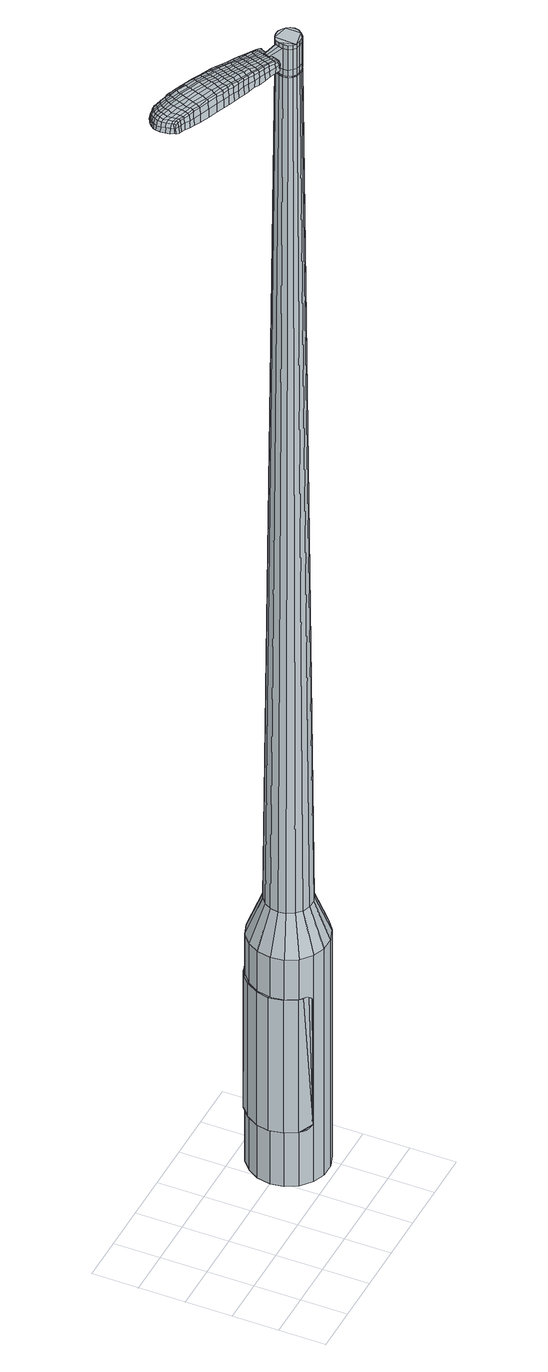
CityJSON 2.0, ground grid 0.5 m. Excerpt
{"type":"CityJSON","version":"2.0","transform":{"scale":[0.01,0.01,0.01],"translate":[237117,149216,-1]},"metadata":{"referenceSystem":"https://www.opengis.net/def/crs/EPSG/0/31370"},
"CityObjects":{
"object1":{"type":"GenericCityObject","attributes":{"cluster":254,"mean_distance_to_centroid":0.312,"new_centroid_x":237118.89,"new_centroid_y":149217.01,"mean_distance_to_camera":19.17,"H1":18.04,"H2":18.07,"Z_final":111.29,"cluster2":21,"proj_x":237120.86,"proj_y":149211.82,"id_line":38757,"bearing_l":69.25,"distance":5.55,"orientation":"left","G_obj":159.25},"geometry":[{"type":"MultiSurface","lod":"2","boundaries":[[[0,1,2,3]],[[1,4,5,2]],[[4,6,7,5]],[[6,8,9,7]],[[8,10,11,9]],[[10,12,13,11]],[[12,14,15,13]],[[14,16,17,15]],[[16,18,19,17]],[[18,20,21,19]],[[20,22,23,21]],[[22,24,25,23]],[[24,26,27,25]],[[26,28,29,27]],[[28,30,31,29]],[[30,32,33,31]],[[32,34,35,33]],[[34,0,3,35]],[[36,37,38,39]],[[38,40,41,42]],[[41,43,42]],[[42,44,45,46]],[[45,47,46]],[[46,48,49,50]],[[49,51,50]],[[42,46,50,38]],[[50,52,39,38]],[[53,36,39]],[[2,5,7,35]],[[7,9,11,15]],[[11,13,15]],[[15,17,19,23]],[[19,21,23]],[[23,25,27,31]],[[27,29,31]],[[15,23,31,7]],[[31,33,35,7]],[[3,2,35]],[[1,0,54,55]],[[0,34,56,54]],[[34,32,57,56]],[[32,30,58,57]],[[30,28,59,58]],[[28,26,60,59]],[[26,24,61,60]],[[24,22,62,61]],[[22,20,63,62]],[[20,18,64,63]],[[18,16,65,64]],[[16,14,66,65]],[[14,12,67,66]],[[12,10,68,67]],[[10,8,69,68]],[[8,6,70,69]],[[6,4,71,70]],[[4,1,55,71]],[[55,54,72,73]],[[54,56,74,72]],[[56,57,75,74]],[[57,58,76,75]],[[58,59,77,76]],[[59,60,78,77]],[[60,61,79,78]],[[61,62,80,79]],[[62,63,81,80]],[[63,64,82,81]],[[64,65,83,82]],[[65,66,84,83]],[[66,67,85,84]],[[67,68,86,85]],[[68,69,87,86]],[[69,70,88,87]],[[70,71,89,88]],[[71,55,73,89]],[[90,91,92,93]],[[74,94,91,90]],[[95,96,94,74]],[[97,98,96,95]],[[99,100,98,97]],[[78,101,100,99]],[[79,102,101,78]],[[103,104,102,79]],[[81,105,104,103]],[[106,107,105,81]],[[108,109,107,106]],[[110,111,109,108]],[[112,113,111,110]],[[86,114,113,112]],[[115,116,114,86]],[[88,117,116,115]],[[118,119,117,88]],[[93,92,119,118]],[[120,121,122,123]],[[124,120,123,125]],[[126,124,125,127]],[[128,126,127,129]],[[130,128,129,131]],[[132,130,131,133]],[[134,132,133,135]],[[136,134,135,137]],[[138,136,137,139]],[[140,138,139,141]],[[142,140,141,143]],[[144,142,143,145]],[[146,144,145,147]],[[148,146,147,149]],[[150,148,149,151]],[[152,150,151,153]],[[73,72,90,93]],[[72,74,90]],[[75,95,74]],[[75,76,97,95]],[[76,77,99,97]],[[77,78,99]],[[80,103,79]],[[80,81,103]],[[82,106,81]],[[82,83,108,106]],[[83,84,110,108]],[[84,85,112,110]],[[85,86,112]],[[87,115,86]],[[87,88,115]],[[89,118,88]],[[89,73,93,118]],[[154,155,92,91]],[[155,156,119,92]],[[156,117,119]],[[157,116,117]],[[157,114,116]],[[158,113,114]],[[158,159,111,113]],[[159,160,109,111]],[[160,161,107,109]],[[161,105,107]],[[162,104,105]],[[162,102,104]],[[163,100,101]],[[163,164,98,100]],[[164,165,96,98]],[[165,94,96]],[[154,91,94]],[[39,52,152,166]],[[155,154,167,153]],[[53,39,166,121]],[[154,94,122,167]],[[36,53,121,120]],[[94,165,123,122]],[[37,36,120,124]],[[165,164,125,123]],[[38,37,124,126]],[[164,163,127,125]],[[40,38,126,128]],[[163,101,129,127]],[[41,40,128,130]],[[101,102,131,129]],[[43,41,130,132]],[[102,162,133,131]],[[42,43,132,134]],[[162,105,135,133]],[[44,42,134,136]],[[105,161,137,135]],[[45,44,136,138]],[[161,160,139,137]],[[47,45,138,140]],[[160,159,141,139]],[[46,47,140,142]],[[159,158,143,141]],[[48,46,142,144]],[[158,114,145,143]],[[49,48,144,146]],[[114,157,147,145]],[[51,49,146,148]],[[157,117,149,147]],[[50,51,148,150]],[[117,156,151,149]],[[52,50,150,152]],[[156,155,153,151]],[[152,153,168,169]],[[153,167,170,168]],[[167,122,171,170]],[[122,121,172,171]],[[121,166,173,172]],[[166,152,169,173]],[[174,175,176,177]],[[178,174,177,179]],[[174,178,180,181]],[[175,174,181,182]],[[183,184,185,186]],[[187,183,186,188]],[[183,187,189,190]],[[184,183,190,191]],[[192,193,194,195]],[[196,192,195,197]],[[192,196,198,199]],[[193,192,199,200]],[[201,202,203,204]],[[205,201,204,206]],[[201,205,207,208]],[[202,201,208,209]],[[210,211,212,213]],[[214,210,213,215]],[[210,214,216,217]],[[211,210,217,218]],[[219,220,221,222]],[[223,219,222,224]],[[219,223,225,226]],[[220,219,226,227]],[[228,229,230,231]],[[220,228,231,221]],[[228,220,227,232]],[[229,228,232,233]],[[234,235,236,237]],[[229,234,237,230]],[[234,229,233,238]],[[235,234,238,239]],[[240,178,179,241]],[[235,240,241,236]],[[240,235,239,242]],[[178,240,242,180]],[[243,244,245,246]],[[247,243,246,248]],[[243,247,249,250]],[[244,243,250,251]],[[252,253,254,255]],[[244,252,255,245]],[[252,244,251,256]],[[253,252,256,257]],[[258,259,260,261]],[[253,258,261,254]],[[258,253,257,262]],[[259,258,262,263]],[[264,265,266,267]],[[259,264,267,260]],[[264,259,263,268]],[[265,264,268,269]],[[270,175,182,271]],[[265,270,271,266]],[[270,265,269,272]],[[175,270,272,176]],[[273,274,275,276]],[[277,273,276,278]],[[273,277,279,280]],[[274,273,280,281]],[[282,283,284,285]],[[274,282,285,275]],[[282,274,281,286]],[[283,282,286,287]],[[288,289,290,291]],[[283,288,291,284]],[[288,283,287,292]],[[289,288,292,293]],[[294,187,188,295]],[[289,294,295,290]],[[294,289,293,296]],[[187,294,296,189]],[[297,298,299,300]],[[301,297,300,302]],[[297,301,303,304]],[[298,297,304,305]],[[306,307,308,309]],[[298,306,309,299]],[[306,298,305,310]],[[307,306,310,311]],[[312,313,314,315]],[[307,312,315,308]],[[312,307,311,316]],[[313,312,316,317]],[[318,319,320,321]],[[313,318,321,314]],[[318,313,317,322]],[[319,318,322,323]],[[324,184,191,325]],[[319,324,325,320]],[[324,319,323,326]],[[184,324,326,185]],[[327,213,212,328]],[[329,327,328,330]],[[327,329,331,332]],[[213,327,332,215]],[[333,329,330,334]],[[335,333,334,336]],[[333,335,337,338]],[[329,333,338,331]],[[339,335,336,340]],[[341,339,340,342]],[[339,341,343,344]],[[335,339,344,337]],[[345,341,342,346]],[[347,345,346,348]],[[345,347,349,350]],[[341,345,350,343]],[[351,347,348,352]],[[202,351,352,203]],[[351,202,209,353]],[[347,351,353,349]],[[354,355,200,199]],[[356,354,199,198]],[[354,356,357,358]],[[355,354,358,359]],[[360,361,359,358]],[[362,360,358,357]],[[360,362,363,364]],[[361,360,364,365]],[[366,367,365,364]],[[368,366,364,363]],[[366,368,369,370]],[[367,366,370,371]],[[372,373,371,370]],[[374,372,370,369]],[[372,374,207,205]],[[373,372,205,206]],[[375,376,377,378]],[[277,375,378,279]],[[375,277,278,379]],[[376,375,379,380]],[[381,196,197,382]],[[376,381,382,377]],[[381,376,380,383]],[[196,381,383,198]],[[384,385,386,387]],[[223,384,387,225]],[[384,223,224,388]],[[385,384,388,389]],[[390,391,392,393]],[[385,390,393,386]],[[390,385,389,394]],[[391,390,394,395]],[[396,193,200,397]],[[391,396,397,392]],[[396,391,395,398]],[[193,396,398,194]],[[399,400,401,402]],[[181,399,402,182]],[[399,181,180,403]],[[400,399,403,404]],[[405,406,407,408]],[[400,405,408,401]],[[405,400,404,409]],[[406,405,409,410]],[[411,204,203,412]],[[406,411,412,407]],[[411,406,410,413]],[[204,411,413,206]],[[414,415,416,417]],[[186,414,417,188]],[[414,186,185,418]],[[415,414,418,419]],[[420,208,207,421]],[[415,420,421,416]],[[420,415,419,422]],[[208,420,422,209]],[[423,424,425,426]],[[301,423,426,303]],[[423,301,302,427]],[[424,423,427,428]],[[429,214,215,430]],[[424,429,430,425]],[[429,424,428,431]],[[214,429,431,216]],[[432,433,434,435]],[[247,432,435,249]],[[432,247,248,436]],[[433,432,436,437]],[[438,439,440,441]],[[433,438,441,434]],[[438,433,437,442]],[[439,438,442,443]],[[444,211,218,445]],[[439,444,445,440]],[[444,439,443,446]],[[211,444,446,212]],[[447,448,437,436]],[[246,447,436,248]],[[447,246,245,449]],[[448,447,449,450]],[[451,452,443,442]],[[448,451,442,437]],[[451,448,450,453]],[[452,451,453,454]],[[455,328,212,446]],[[452,455,446,443]],[[455,452,454,456]],[[328,455,456,330]],[[457,458,459,460]],[[304,457,460,305]],[[457,304,303,426]],[[458,457,426,425]],[[461,332,331,462]],[[458,461,462,459]],[[461,458,425,430]],[[332,461,430,215]],[[463,464,450,449]],[[255,463,449,245]],[[463,255,254,465]],[[464,463,465,466]],[[467,468,454,453]],[[464,467,453,450]],[[467,464,466,469]],[[468,467,469,470]],[[471,334,330,456]],[[468,471,456,454]],[[471,468,470,472]],[[334,471,472,336]],[[473,474,475,476]],[[310,473,476,311]],[[473,310,305,460]],[[474,473,460,459]],[[477,338,337,478]],[[474,477,478,475]],[[477,474,459,462]],[[338,477,462,331]],[[479,480,466,465]],[[261,479,465,254]],[[479,261,260,481]],[[480,479,481,482]],[[483,484,470,469]],[[480,483,469,466]],[[483,480,482,485]],[[484,483,485,486]],[[487,340,336,472]],[[484,487,472,470]],[[487,484,486,488]],[[340,487,488,342]],[[489,490,491,492]],[[316,489,492,317]],[[489,316,311,476]],[[490,489,476,475]],[[493,344,343,494]],[[490,493,494,491]],[[493,490,475,478]],[[344,493,478,337]],[[495,496,482,481]],[[267,495,481,260]],[[495,267,266,497]],[[496,495,497,498]],[[499,500,486,485]],[[496,499,485,482]],[[499,496,498,501]],[[500,499,501,502]],[[503,346,342,488]],[[500,503,488,486]],[[503,500,502,504]],[[346,503,504,348]],[[505,506,507,508]],[[322,505,508,323]],[[505,322,317,492]],[[506,505,492,491]],[[509,350,349,510]],[[506,509,510,507]],[[509,506,491,494]],[[350,509,494,343]],[[511,512,498,497]],[[271,511,497,266]],[[511,271,182,402]],[[512,511,402,401]],[[513,514,502,501]],[[512,513,501,498]],[[513,512,401,408]],[[514,513,408,407]],[[515,352,348,504]],[[514,515,504,502]],[[515,514,407,412]],[[352,515,412,203]],[[516,517,419,418]],[[326,516,418,185]],[[516,326,323,508]],[[517,516,508,507]],[[518,353,209,422]],[[517,518,422,419]],[[518,517,507,510]],[[353,518,510,349]],[[519,520,380,379]],[[276,519,379,278]],[[519,276,275,521]],[[520,519,521,522]],[[523,356,198,383]],[[520,523,383,380]],[[523,520,522,524]],[[356,523,524,357]],[[525,526,527,528]],[[226,525,528,227]],[[525,226,225,387]],[[526,525,387,386]],[[529,530,531,532]],[[526,529,532,527]],[[529,526,386,393]],[[530,529,393,392]],[[533,355,359,534]],[[530,533,534,531]],[[533,530,392,397]],[[355,533,397,200]],[[535,536,522,521]],[[285,535,521,275]],[[535,285,284,537]],[[536,535,537,538]],[[539,362,357,524]],[[536,539,524,522]],[[539,536,538,540]],[[362,539,540,363]],[[541,542,543,544]],[[232,541,544,233]],[[541,232,227,528]],[[542,541,528,527]],[[545,546,547,548]],[[542,545,548,543]],[[545,542,527,532]],[[546,545,532,531]],[[549,361,365,550]],[[546,549,550,547]],[[549,546,531,534]],[[361,549,534,359]],[[551,552,538,537]],[[291,551,537,284]],[[551,291,290,553]],[[552,551,553,554]],[[555,368,363,540]],[[552,555,540,538]],[[555,552,554,556]],[[368,555,556,369]],[[557,558,559,560]],[[238,557,560,239]],[[557,238,233,544]],[[558,557,544,543]],[[561,562,563,564]],[[558,561,564,559]],[[561,558,543,548]],[[562,561,548,547]],[[565,367,371,566]],[[562,565,566,563]],[[565,562,547,550]],[[367,565,550,365]],[[567,568,554,553]],[[295,567,553,290]],[[567,295,188,417]],[[568,567,417,416]],[[569,374,369,556]],[[568,569,556,554]],[[569,568,416,421]],[[374,569,421,207]],[[570,571,404,403]],[[242,570,403,180]],[[570,242,239,560]],[[571,570,560,559]],[[572,573,410,409]],[[571,572,409,404]],[[572,571,559,564]],[[573,572,564,563]],[[574,373,206,413]],[[573,574,413,410]],[[574,573,563,566]],[[373,574,566,371]],[[575,576,577,578]],[[578,577,579,580]],[[581,579,577,582]],[[582,577,576,583]],[[584,585,586,587]],[[587,586,588,589]],[[590,588,586,591]],[[591,586,585,592]],[[593,594,595,596]],[[596,595,597,598]],[[599,597,595,600]],[[600,595,594,601]],[[602,603,604,605]],[[605,604,606,607]],[[608,606,604,609]],[[609,604,603,610]],[[611,612,613,614]],[[614,613,615,616]],[[617,615,613,618]],[[618,613,612,619]],[[620,621,622,623]],[[623,622,624,625]],[[626,624,622,627]],[[627,622,621,628]],[[629,630,631,632]],[[632,631,621,620]],[[628,621,631,633]],[[633,631,630,634]],[[635,636,637,638]],[[638,637,630,629]],[[634,630,637,639]],[[639,637,636,640]],[[580,579,641,642]],[[642,641,636,635]],[[640,636,641,643]],[[643,641,579,581]],[[644,645,646,647]],[[647,646,648,649]],[[650,648,646,651]],[[651,646,645,652]],[[653,654,655,656]],[[656,655,645,644]],[[652,645,655,657]],[[657,655,654,658]],[[659,660,661,662]],[[662,661,654,653]],[[658,654,661,663]],[[663,661,660,664]],[[665,666,667,668]],[[668,667,660,659]],[[664,660,667,669]],[[669,667,666,670]],[[583,576,671,672]],[[672,671,666,665]],[[670,666,671,673]],[[673,671,576,575]],[[674,675,676,677]],[[677,676,678,679]],[[680,678,676,681]],[[681,676,675,682]],[[683,684,685,686]],[[686,685,675,674]],[[682,675,685,687]],[[687,685,684,688]],[[689,690,691,692]],[[692,691,684,683]],[[688,684,691,693]],[[693,691,690,694]],[[589,588,695,696]],[[696,695,690,689]],[[694,690,695,697]],[[697,695,588,590]],[[698,699,700,701]],[[701,700,702,703]],[[704,702,700,705]],[[705,700,699,706]],[[707,708,709,710]],[[710,709,699,698]],[[706,699,709,711]],[[711,709,708,712]],[[713,714,715,716]],[[716,715,708,707]],[[712,708,715,717]],[[717,715,714,718]],[[719,720,721,722]],[[722,721,714,713]],[[718,714,721,723]],[[723,721,720,724]],[[592,585,725,726]],[[726,725,720,719]],[[724,720,725,727]],[[727,725,585,584]],[[611,614,728,729]],[[729,728,730,731]],[[732,730,728,733]],[[733,728,614,616]],[[731,730,734,735]],[[735,734,736,737]],[[738,736,734,739]],[[739,734,730,732]],[[737,736,740,741]],[[741,740,742,743]],[[744,742,740,745]],[[745,740,736,738]],[[743,742,746,747]],[[747,746,748,749]],[[750,748,746,751]],[[751,746,742,744]],[[749,748,752,753]],[[753,752,603,602]],[[610,603,752,754]],[[754,752,748,750]],[[601,755,756,600]],[[600,756,757,599]],[[758,757,756,759]],[[759,756,755,760]],[[760,761,762,759]],[[759,762,763,758]],[[764,763,762,765]],[[765,762,761,766]],[[766,767,768,765]],[[765,768,769,764]],[[770,769,768,771]],[[771,768,767,772]],[[772,773,774,771]],[[771,774,775,770]],[[608,775,774,606]],[[606,774,773,607]],[[776,777,778,779]],[[779,778,678,680]],[[679,678,778,780]],[[780,778,777,781]],[[598,597,782,783]],[[783,782,777,776]],[[781,777,782,784]],[[784,782,597,599]],[[785,786,787,788]],[[788,787,624,626]],[[625,624,787,789]],[[789,787,786,790]],[[791,792,793,794]],[[794,793,786,785]],[[790,786,793,795]],[[795,793,792,796]],[[601,594,797,798]],[[798,797,792,791]],[[796,792,797,799]],[[799,797,594,593]],[[800,801,802,803]],[[803,802,582,583]],[[581,582,802,804]],[[804,802,801,805]],[[806,807,808,809]],[[809,808,801,800]],[[805,801,808,810]],[[810,808,807,811]],[[602,605,812,813]],[[813,812,807,806]],[[811,807,812,814]],[[814,812,605,607]],[[815,816,817,818]],[[818,817,587,589]],[[584,587,817,819]],[[819,817,816,820]],[[608,609,821,822]],[[822,821,816,815]],[[820,816,821,823]],[[823,821,609,610]],[[824,825,702,826]],[[826,702,704]],[[703,702,827]],[[827,702,825,828]],[[616,615,829,830]],[[830,829,825,824]],[[828,825,829,831]],[[831,829,615,617]],[[832,833,834]],[[834,833,648,650]],[[649,648,833,835]],[[835,833,836]],[[837,838,839,840]],[[840,839,833,832]],[[836,833,839,841]],[[841,839,838,842]],[[619,612,843,844]],[[844,843,838,837]],[[842,838,843,845]],[[845,843,612,611]],[[836,846,847,835]],[[835,847,647,649]],[[644,647,847,848]],[[847,846,848]],[[842,849,850,841]],[[841,850,846,836]],[[848,846,850,851]],[[851,850,849,852]],[[611,729,853,845]],[[845,853,849,842]],[[852,849,853,854]],[[854,853,729,731]],[[855,856,857,858]],[[858,857,705,706]],[[704,705,857,826]],[[826,857,856,824]],[[732,733,859,860]],[[860,859,856,855]],[[824,856,859,830]],[[830,859,733,616]],[[861,862,848]],[[848,862,656,644]],[[653,656,862,863]],[[863,862,861,864]],[[852,865,866,851]],[[851,866,861,848]],[[864,861,866,867]],[[867,866,865,868]],[[731,735,869,854]],[[854,869,865,852]],[[868,865,869,870]],[[870,869,735,737]],[[871,872,873,874]],[[874,873,711,712]],[[706,711,873,858]],[[858,873,872,855]],[[738,739,875,876]],[[876,875,872,871]],[[855,872,875,860]],[[860,875,739,732]],[[864,877,878,863]],[[863,878,662,653]],[[659,662,878,879]],[[879,878,877,880]],[[868,881,882,867]],[[867,882,877,864]],[[880,877,882,883]],[[883,882,881,884]],[[737,741,885,870]],[[870,885,881,868]],[[884,881,885,886]],[[886,885,741,743]],[[887,888,889,890]],[[890,889,717,718]],[[712,717,889,874]],[[874,889,888,871]],[[744,745,891,892]],[[892,891,888,887]],[[871,888,891,876]],[[876,891,745,738]],[[880,893,894,879]],[[879,894,668,659]],[[665,668,894,895]],[[895,894,893,896]],[[884,897,898,883]],[[883,898,893,880]],[[896,893,898,899]],[[899,898,897,900]],[[743,747,901,886]],[[886,901,897,884]],[[900,897,901,902]],[[902,901,747,749]],[[903,904,905,906]],[[906,905,723,724]],[[718,723,905,890]],[[890,905,904,887]],[[750,751,907,908]],[[908,907,904,903]],[[887,904,907,892]],[[892,907,751,744]],[[896,909,910,895]],[[895,910,672,665]],[[583,672,910,803]],[[803,910,909,800]],[[900,911,912,899]],[[899,912,909,896]],[[800,909,912,809]],[[809,912,911,806]],[[749,753,913,902]],[[902,913,911,900]],[[806,911,913,813]],[[813,913,753,602]],[[820,914,915,819]],[[819,915,727,584]],[[724,727,915,906]],[[906,915,914,903]],[[610,754,916,823]],[[823,916,914,820]],[[903,914,916,908]],[[908,916,754,750]],[[781,917,918,780]],[[780,918,677,679]],[[674,677,918,919]],[[919,918,917,920]],[[599,757,921,784]],[[784,921,917,781]],[[920,917,921,922]],[[922,921,757,758]],[[923,924,925,926]],[[926,925,627,628]],[[626,627,925,788]],[[788,925,924,785]],[[927,928,929,930]],[[930,929,924,923]],[[785,924,929,794]],[[794,929,928,791]],[[760,755,931,932]],[[932,931,928,927]],[[791,928,931,798]],[[798,931,755,601]],[[920,933,934,919]],[[919,934,686,674]],[[683,686,934,935]],[[935,934,933,936]],[[758,763,937,922]],[[922,937,933,920]],[[936,933,937,938]],[[938,937,763,764]],[[939,940,941,942]],[[942,941,633,634]],[[628,633,941,926]],[[926,941,940,923]],[[943,944,945,946]],[[946,945,940,939]],[[923,940,945,930]],[[930,945,944,927]],[[766,761,947,948]],[[948,947,944,943]],[[927,944,947,932]],[[932,947,761,760]],[[936,949,950,935]],[[935,950,692,683]],[[689,692,950,951]],[[951,950,949,952]],[[764,769,953,938]],[[938,953,949,936]],[[952,949,953,954]],[[954,953,769,770]],[[955,956,957,958]],[[958,957,639,640]],[[634,639,957,942]],[[942,957,956,939]],[[959,960,961,962]],[[962,961,956,955]],[[939,956,961,946]],[[946,961,960,943]],[[772,767,963,964]],[[964,963,960,959]],[[943,960,963,948]],[[948,963,767,766]],[[952,965,966,951]],[[951,966,696,689]],[[589,696,966,818]],[[818,966,965,815]],[[770,775,967,954]],[[954,967,965,952]],[[815,965,967,822]],[[822,967,775,608]],[[805,968,969,804]],[[804,969,643,581]],[[640,643,969,958]],[[958,969,968,955]],[[811,970,971,810]],[[810,971,968,805]],[[955,968,971,962]],[[962,971,970,959]],[[607,773,972,814]],[[814,972,970,811]],[[959,970,972,964]],[[964,972,773,772]],[[575,578,177,176]],[[578,580,179,177]],[[590,591,190,189]],[[591,592,191,190]],[[593,596,195,194]],[[596,598,197,195]],[[617,618,217,216]],[[618,619,218,217]],[[620,623,222,221]],[[623,625,224,222]],[[629,632,231,230]],[[632,620,221,231]],[[635,638,237,236]],[[638,629,230,237]],[[580,642,241,179]],[[642,635,236,241]],[[650,651,250,249]],[[651,652,251,250]],[[652,657,256,251]],[[657,658,257,256]],[[658,663,262,257]],[[663,664,263,262]],[[664,669,268,263]],[[669,670,269,268]],[[670,673,272,269]],[[673,575,176,272]],[[680,681,280,279]],[[681,682,281,280]],[[682,687,286,281]],[[687,688,287,286]],[[688,693,292,287]],[[693,694,293,292]],[[694,697,296,293]],[[697,590,189,296]],[[698,701,300,299]],[[701,703,302,300]],[[707,710,309,308]],[[710,698,299,309]],[[713,716,315,314]],[[716,707,308,315]],[[719,722,321,320]],[[722,713,314,321]],[[592,726,325,191]],[[726,719,320,325]],[[776,779,378,377]],[[779,680,279,378]],[[598,783,382,197]],[[783,776,377,382]],[[625,789,388,224]],[[789,790,389,388]],[[790,795,394,389]],[[795,796,395,394]],[[796,799,398,395]],[[799,593,194,398]],[[703,827,427,302]],[[827,828,428,427]],[[828,831,431,428]],[[831,617,216,431]],[[832,834,435,434]],[[834,650,249,435]],[[837,840,441,440]],[[840,832,434,441]],[[619,844,445,218]],[[844,837,440,445]],[[973,974,975,976]],[[977,978,976,975]],[[979,980,981,982]],[[983,984,985,986]],[[974,987,988,975]],[[989,977,975,988]],[[990,979,982,991]],[[992,993,984,983]],[[987,994,995,988]],[[995,996,989,988]],[[997,990,991,998]],[[999,993,992,1000]],[[994,1001,1002,995]],[[1002,1003,996,995]],[[1004,997,998,1005]],[[1006,999,1000,1007]],[[1008,1009,1010,1011]],[[1012,1013,1009,1008]],[[1012,1014,1015,1013]],[[1014,1016,1017,1015]],[[1018,1019,1020,1021]],[[1022,1023,1019,1018]],[[1024,1025,1023,1022]],[[1026,1027,1025,1024]],[[1021,1010,1009,1018]],[[1018,1009,1013,1022]],[[1013,1015,1024,1022]],[[1015,1017,1026,1024]],[[982,981,978,977]],[[991,982,977,989]],[[996,998,991,989]],[[1003,1005,998,996]],[[983,986,980,979]],[[992,983,979,990]],[[1000,992,990,997]],[[1007,1000,997,1004]],[[984,1008,1011,985]],[[993,1012,1008,984]],[[1014,1012,993,999]],[[1016,1014,999,1006]],[[1028,1029,1030,1031]],[[1030,1032,1033,1034]],[[1030,1034,1035,1036]],[[1030,1036,1031]],[[1037,1028,1031,1038]],[[1039,1038,1031,1040]],[[1041,1040,1031]],[[1042,1030,1029,1043]],[[1044,1042,1043,1045]],[[1046,1044,1045,1047]],[[1048,1046,1047,1049]],[[1050,1048,1049,1051]],[[1051,1052,1053,1054]],[[1051,1054,1055,1056]],[[1051,1056,1057,1058]],[[1057,1059,1060,1061]],[[1057,1061,1062,1063]],[[1057,1063,1058]],[[1051,1058,1050]],[[1064,1065,1029,1028]],[[1066,1067,1032,1030]],[[1068,1069,1041,1031]],[[1065,1070,1043,1029]],[[1071,1066,1030,1042]],[[1070,1072,1045,1043]],[[1073,1071,1042,1044]],[[1072,1074,1047,1045]],[[1075,1073,1044,1046]],[[1074,1076,1049,1047]],[[1077,1075,1046,1048]],[[1076,1078,1051,1049]],[[1079,1077,1048,1050]],[[1078,1080,1052,1051]],[[1081,1082,1059,1057]],[[1083,1079,1050,1058]],[[1053,1052,1080,1084]],[[1054,1053,1084,1085]],[[1055,1054,1085,1086]],[[1056,1055,1086,1087]],[[1057,1056,1087,1081]],[[1088,1064,1028,1037]],[[1089,1088,1037,1038]],[[1090,1089,1038,1039]],[[1091,1090,1039,1040]],[[1069,1091,1040,1041]],[[1033,1032,1067,1092]],[[1060,1059,1082,1093]],[[1034,1033,1092,1094]],[[1035,1034,1094,1095]],[[1036,1035,1095,1096]],[[1031,1036,1096,1068]],[[1061,1060,1093,1097]],[[1062,1061,1097,1098]],[[1063,1062,1098,1099]],[[1058,1063,1099,1083]]]}]}
},
"vertices":[
[148,115,384],[155,127,384],[155,127,96],[148,115,96],[166,137,384],[166,137,96],[180,142,384],[180,142,96],[195,141,384],[195,141,96],[209,136,384],[209,136,96],[220,127,384],[220,127,96],[227,114,384],[227,114,96],[229,99,384],[229,99,96],[227,85,384],[227,85,96],[219,72,384],[219,72,96],[208,63,384],[208,63,96],[194,58,384],[194,58,96],[179,58,384],[179,58,96],[166,63,384],[166,63,96],[154,73,384],[154,73,96],[147,86,384],[147,86,96],[145,100,384],[145,100,96],[174,95,1524],[177,91,1524],[180,88,1524],[175,105,1524],[185,87,1524],[189,87,1524],[197,91,1524],[194,88,1524],[200,95,1524],[201,100,1524],[198,108,1524],[200,104,1524],[194,111,1524],[190,113,1524],[181,112,1524],[185,113,1524],[177,109,1524],[174,100,1524],[164,109,429],[168,116,429],[162,100,429],[163,92,429],[168,84,429],[174,78,429],[182,75,429],[191,75,429],[199,78,429],[206,83,429],[211,91,429],[212,100,429],[211,108,429],[207,116,429],[200,121,429],[192,125,429],[183,125,429],[175,122,429],[175,105,1483],[177,109,1483],[174,100,1483],[174,95,1483],[177,91,1483],[180,88,1483],[185,87,1483],[189,87,1483],[194,88,1483],[197,91,1483],[200,95,1483],[201,100,1483],[200,104,1483],[198,108,1483],[194,111,1483],[190,113,1483],[185,113,1483],[181,112,1483],[175,104,1483],[175,104,1485],[177,108,1485],[177,108,1483],[174,100,1485],[175,96,1483],[175,96,1485],[177,92,1483],[177,92,1485],[181,89,1483],[181,89,1485],[185,87,1485],[189,87,1485],[193,89,1483],[193,89,1485],[197,91,1485],[199,95,1483],[199,95,1485],[200,100,1483],[200,100,1485],[199,104,1483],[199,104,1485],[197,108,1483],[197,108,1485],[194,111,1485],[190,112,1483],[190,112,1485],[185,113,1485],[181,111,1483],[181,111,1485],[174,95,1519],[174,100,1519],[174,100,1493],[174,95,1493],[177,91,1519],[177,91,1493],[180,88,1519],[180,88,1493],[185,87,1519],[185,87,1493],[189,87,1519],[189,87,1493],[194,88,1519],[194,88,1493],[197,91,1519],[197,91,1493],[200,95,1519],[200,95,1493],[201,100,1519],[201,100,1493],[200,104,1519],[200,104,1493],[198,108,1519],[198,108,1493],[194,111,1519],[194,111,1493],[190,113,1519],[190,113,1493],[185,113,1519],[185,113,1493],[181,112,1519],[181,112,1493],[177,109,1519],[177,109,1493],[175,105,1485],[177,109,1485],[181,112,1485],[190,113,1485],[198,108,1485],[200,104,1485],[201,100,1485],[200,95,1485],[194,88,1485],[180,88,1485],[177,91,1485],[174,95,1485],[175,105,1519],[175,105,1493],[158,114,1513],[158,114,1518],[157,111,1513],[156,108,1513],[156,108,1518],[157,111,1518],[95,156,1519],[101,153,1518],[101,155,1509],[94,158,1510],[87,159,1519],[86,161,1510],[87,157,1526],[95,154,1525],[102,151,1525],[81,120,1519],[88,118,1518],[89,119,1525],[82,121,1525],[73,123,1519],[74,124,1526],[71,122,1510],[79,119,1510],[86,117,1509],[18,162,1519],[20,166,1519],[19,166,1513],[18,163,1513],[18,158,1519],[17,158,1513],[20,158,1524],[20,162,1524],[21,165,1524],[88,136,1530],[95,133,1529],[96,136,1529],[89,139,1530],[79,139,1531],[80,142,1531],[78,136,1530],[87,133,1530],[93,130,1529],[163,108,1512],[164,110,1512],[163,110,1517],[162,108,1517],[162,105,1512],[161,105,1517],[161,105,1506],[162,108,1506],[163,111,1506],[39,175,1519],[42,175,1519],[42,176,1512],[39,177,1512],[36,176,1518],[36,177,1512],[37,175,1522],[39,174,1523],[42,173,1524],[47,173,1519],[52,172,1519],[52,174,1512],[46,175,1512],[47,172,1524],[52,170,1525],[58,170,1519],[65,167,1519],[65,169,1511],[57,172,1511],[58,169,1526],[65,166,1526],[76,163,1519],[75,165,1510],[76,162,1526],[162,126,1513],[155,129,1513],[156,127,1518],[162,124,1517],[167,123,1512],[166,123,1516],[167,124,1506],[162,127,1507],[155,130,1507],[148,132,1514],[142,135,1515],[142,133,1520],[149,130,1519],[148,133,1507],[141,137,1507],[135,138,1515],[128,141,1516],[128,139,1522],[135,136,1521],[134,140,1508],[127,143,1508],[121,144,1517],[115,147,1517],[115,145,1524],[122,142,1523],[121,146,1508],[114,149,1509],[108,150,1518],[108,148,1524],[107,152,1509],[25,142,1519],[28,141,1519],[29,142,1524],[26,143,1523],[23,144,1518],[24,144,1522],[22,143,1512],[24,141,1512],[27,140,1512],[33,139,1519],[38,136,1519],[39,137,1525],[34,140,1524],[31,138,1512],[36,135,1512],[43,134,1519],[51,131,1519],[52,132,1526],[45,135,1526],[42,133,1511],[49,130,1511],[62,127,1519],[63,128,1526],[60,126,1510],[151,97,1513],[144,100,1513],[143,99,1507],[150,97,1507],[157,96,1512],[156,95,1506],[156,97,1516],[152,98,1517],[145,101,1518],[137,102,1514],[130,104,1515],[128,103,1507],[136,101,1507],[138,103,1519],[131,105,1520],[123,106,1515],[115,109,1516],[114,108,1508],[121,106,1508],[124,107,1521],[117,110,1522],[108,111,1517],[101,113,1517],[100,112,1509],[107,110,1508],[110,112,1523],[103,114,1524],[94,115,1518],[93,114,1509],[96,116,1524],[157,110,1519],[158,112,1519],[150,113,1520],[151,115,1520],[149,110,1520],[156,107,1519],[143,115,1522],[144,118,1522],[136,118,1523],[137,120,1523],[135,115,1523],[142,112,1521],[129,120,1524],[130,123,1524],[122,123,1525],[123,126,1525],[121,120,1525],[128,118,1524],[115,126,1526],[116,128,1526],[108,128,1527],[110,131,1527],[107,125,1527],[114,123,1526],[102,131,1528],[103,134,1528],[100,128,1528],[23,161,1527],[24,164,1527],[22,157,1526],[26,155,1527],[27,159,1528],[28,162,1528],[33,157,1529],[34,160,1529],[32,153,1528],[39,150,1530],[40,154,1530],[41,158,1530],[47,151,1531],[48,155,1531],[46,147,1530],[54,144,1531],[55,148,1531],[57,152,1531],[67,144,1531],[68,147,1531],[66,140,1531],[22,145,1518],[20,148,1519],[19,148,1513],[21,145,1513],[23,146,1523],[22,148,1523],[19,153,1519],[18,153,1513],[20,153,1524],[34,176,1518],[31,175,1518],[32,174,1523],[35,174,1523],[34,177,1513],[31,176,1513],[28,173,1519],[25,171,1519],[26,171,1524],[29,173,1523],[27,174,1513],[24,172,1513],[22,169,1519],[23,168,1524],[21,169,1513],[95,152,1528],[94,151,1528],[101,148,1528],[101,150,1527],[87,156,1528],[86,154,1529],[93,148,1529],[91,145,1530],[98,142,1529],[99,145,1528],[85,152,1529],[83,149,1530],[90,142,1530],[97,139,1529],[82,146,1531],[83,122,1528],[84,125,1529],[75,127,1529],[75,125,1528],[90,120,1527],[91,122,1528],[85,128,1529],[77,131,1530],[92,126,1528],[159,96,1512],[160,98,1512],[159,99,1517],[158,97,1517],[158,96,1506],[159,98,1506],[161,101,1512],[160,102,1517],[160,101,1506],[169,121,1512],[168,120,1512],[167,121,1506],[168,122,1506],[167,121,1517],[167,120,1517],[167,118,1512],[166,115,1512],[166,116,1506],[167,118,1506],[166,118,1517],[165,115,1517],[165,113,1512],[165,113,1506],[164,113,1517],[162,123,1519],[162,122,1519],[155,126,1520],[155,125,1520],[161,120,1519],[160,117,1519],[154,122,1520],[153,120,1520],[159,115,1519],[152,118,1520],[153,99,1519],[154,101,1519],[147,103,1520],[146,102,1520],[155,104,1519],[148,107,1520],[148,129,1521],[148,128,1521],[142,132,1522],[141,130,1522],[147,125,1521],[146,123,1521],[140,128,1522],[139,126,1523],[145,120,1522],[138,123,1523],[139,104,1521],[140,106,1521],[132,108,1522],[132,106,1522],[141,109,1521],[134,111,1522],[135,135,1523],[134,133,1523],[128,138,1524],[127,136,1524],[133,131,1523],[132,128,1524],[127,134,1525],[125,131,1525],[131,126,1524],[124,129,1525],[125,109,1523],[125,111,1523],[118,113,1524],[118,111,1524],[127,114,1524],[120,116,1525],[121,141,1525],[121,139,1525],[115,144,1526],[114,142,1526],[120,137,1526],[119,134,1526],[113,140,1527],[112,137,1527],[118,131,1526],[111,134,1527],[111,113,1525],[111,115,1525],[104,118,1526],[104,115,1526],[113,119,1526],[106,121,1527],[108,147,1527],[107,145,1527],[106,143,1527],[105,140,1528],[104,137,1528],[97,118,1527],[98,120,1527],[99,124,1528],[26,145,1525],[24,147,1525],[29,143,1526],[28,146,1526],[23,152,1526],[27,150,1527],[37,174,1525],[35,173,1525],[38,172,1526],[41,173,1525],[32,172,1525],[29,170,1526],[33,168,1527],[36,170,1526],[26,167,1526],[30,166,1527],[33,141,1526],[33,144,1527],[39,139,1527],[39,141,1528],[32,148,1528],[39,145,1529],[46,171,1526],[44,170,1527],[50,168,1528],[51,169,1527],[41,169,1527],[38,166,1528],[45,164,1529],[47,166,1528],[36,163,1528],[43,161,1530],[45,136,1528],[45,139,1529],[52,133,1528],[53,136,1529],[45,143,1529],[53,140,1530],[57,167,1528],[56,166,1528],[63,163,1529],[65,165,1528],[54,164,1529],[52,161,1530],[60,158,1530],[62,161,1530],[50,158,1530],[58,155,1531],[64,129,1529],[64,131,1529],[65,135,1530],[76,160,1528],[75,159,1529],[73,156,1530],[71,153,1530],[70,150,1531],[100,153,1509],[100,151,1518],[94,154,1518],[93,156,1509],[86,157,1519],[85,159,1510],[86,156,1525],[94,152,1525],[101,149,1525],[90,121,1525],[88,119,1518],[81,122,1518],[83,123,1525],[73,125,1519],[75,126,1525],[72,124,1510],[80,121,1509],[86,119,1509],[21,165,1513],[22,165,1519],[21,162,1519],[20,162,1513],[20,158,1519],[19,158,1513],[22,158,1524],[22,161,1524],[23,164,1524],[95,137,1528],[94,134,1528],[87,136,1529],[89,139,1529],[79,139,1529],[80,142,1529],[78,136,1529],[86,133,1529],[93,130,1528],[161,111,1516],[162,111,1512],[161,108,1512],[160,109,1516],[160,106,1512],[159,106,1516],[159,106,1506],[160,109,1506],[161,111,1506],[41,174,1512],[42,173,1519],[39,173,1518],[38,175,1512],[37,174,1518],[36,175,1512],[37,173,1522],[39,172,1523],[42,171,1523],[51,172,1512],[52,170,1519],[46,172,1519],[46,173,1512],[46,170,1524],[52,169,1525],[64,167,1511],[65,166,1519],[57,168,1519],[57,170,1511],[57,167,1525],[65,164,1526],[75,162,1519],[75,163,1510],[75,160,1526],[155,126,1518],[154,127,1513],[161,124,1513],[161,123,1517],[166,122,1512],[165,121,1515],[165,123,1506],[161,125,1506],[154,128,1507],[141,132,1520],[141,133,1514],[148,130,1514],[148,129,1519],[147,132,1507],[140,135,1507],[127,138,1522],[127,139,1516],[134,136,1515],[134,135,1521],[133,138,1508],[127,141,1508],[114,144,1523],[114,145,1517],[120,142,1516],[121,141,1522],[120,144,1508],[113,147,1508],[107,148,1517],[107,147,1524],[106,150,1509],[30,143,1523],[29,142,1519],[27,144,1518],[27,145,1523],[25,145,1518],[26,146,1522],[24,144,1512],[25,143,1512],[28,142,1512],[40,139,1525],[39,138,1519],[34,140,1519],[35,141,1524],[32,139,1512],[37,137,1512],[53,134,1526],[52,133,1519],[44,136,1519],[45,137,1525],[43,135,1511],[50,132,1511],[62,129,1519],[64,130,1526],[61,128,1510],[143,101,1507],[145,102,1513],[152,99,1513],[151,99,1506],[157,98,1512],[156,97,1506],[156,99,1515],[153,100,1517],[146,102,1518],[129,105,1507],[130,106,1514],[137,104,1514],[136,103,1507],[138,105,1519],[131,107,1520],[114,110,1508],[116,111,1516],[123,108,1515],[122,107,1508],[124,109,1521],[117,112,1522],[100,114,1508],[102,115,1517],[109,113,1516],[107,112,1508],[110,114,1522],[103,116,1523],[95,117,1517],[93,116,1509],[96,118,1524],[156,110,1518],[157,113,1518],[150,113,1519],[151,115,1519],[149,110,1519],[155,108,1518],[143,116,1520],[144,118,1520],[136,118,1521],[137,121,1521],[135,115,1521],[142,113,1520],[129,121,1523],[130,123,1523],[122,123,1524],[123,126,1524],[121,120,1524],[128,118,1523],[115,126,1525],[116,129,1525],[108,129,1526],[109,131,1526],[107,125,1526],[114,123,1525],[101,131,1527],[102,134,1527],[100,128,1527],[25,163,1526],[24,160,1526],[24,157,1525],[27,155,1526],[28,159,1526],[29,162,1526],[35,160,1528],[34,157,1528],[33,153,1527],[40,150,1528],[40,154,1529],[42,157,1529],[48,155,1530],[47,151,1530],[46,148,1529],[54,145,1530],[55,148,1530],[57,152,1530],[68,147,1530],[67,144,1530],[66,140,1530],[21,148,1513],[22,149,1518],[24,146,1518],[23,146,1512],[25,147,1523],[24,149,1523],[21,153,1519],[20,153,1513],[22,153,1523],[33,172,1523],[32,173,1518],[35,174,1518],[36,172,1523],[34,175,1512],[32,174,1512],[27,169,1523],[26,170,1519],[29,172,1519],[30,171,1523],[29,173,1513],[25,170,1513],[24,167,1519],[25,167,1524],[23,168,1513],[100,147,1527],[93,150,1527],[94,151,1527],[101,148,1526],[86,155,1527],[85,153,1528],[98,142,1528],[91,145,1528],[92,148,1528],[99,145,1527],[84,151,1528],[83,148,1529],[90,142,1529],[97,139,1528],[81,145,1529],[76,128,1528],[84,125,1527],[83,124,1527],[75,126,1527],[90,121,1526],[90,123,1527],[85,129,1528],[77,132,1528],[92,126,1527],[157,100,1516],[158,99,1512],[157,99,1516],[156,98,1506],[157,99,1506],[159,102,1512],[158,103,1516],[158,102,1506],[165,122,1506],[166,121,1512],[166,122,1506],[165,121,1516],[165,120,1516],[163,117,1506],[164,116,1512],[165,118,1512],[164,119,1506],[164,118,1516],[163,116,1516],[163,113,1512],[162,114,1506],[162,114,1516],[161,122,1518],[161,123,1518],[154,125,1519],[159,117,1518],[160,120,1518],[153,123,1519],[152,120,1519],[158,115,1518],[152,118,1519],[146,104,1519],[153,102,1518],[153,101,1518],[146,103,1519],[154,105,1518],[147,107,1519],[147,128,1520],[148,128,1520],[141,131,1521],[140,130,1521],[146,123,1520],[146,125,1520],[140,128,1521],[139,126,1521],[145,120,1520],[138,123,1521],[132,109,1521],[139,106,1520],[139,105,1520],[132,108,1521],[140,109,1520],[133,112,1521],[134,133,1522],[134,134,1522],[127,137,1523],[127,136,1523],[132,128,1522],[133,131,1522],[126,134,1523],[125,131,1524],[131,126,1523],[124,129,1524],[118,113,1523],[125,111,1522],[125,110,1522],[118,112,1523],[126,114,1522],[119,117,1523],[120,139,1524],[120,140,1524],[114,143,1525],[113,142,1525],[118,134,1525],[119,137,1524],[112,139,1525],[111,137,1526],[117,131,1525],[110,134,1526],[104,118,1525],[111,116,1524],[111,115,1524],[104,117,1525],[112,119,1524],[105,122,1525],[107,145,1526],[107,146,1526],[104,140,1527],[106,142,1526],[103,137,1527],[97,120,1526],[97,119,1526],[99,124,1526],[26,148,1524],[27,146,1524],[30,144,1525],[29,146,1525],[24,152,1525],[28,151,1525],[39,171,1525],[35,171,1524],[37,172,1524],[41,171,1525],[33,167,1526],[29,168,1525],[32,170,1524],[36,169,1525],[27,166,1525],[31,165,1526],[34,144,1526],[34,142,1526],[40,140,1526],[39,142,1527],[33,148,1526],[39,146,1527],[50,167,1527],[44,169,1526],[45,170,1526],[51,168,1526],[45,163,1528],[39,165,1527],[41,167,1526],[47,165,1527],[37,163,1527],[43,160,1528],[45,139,1527],[46,137,1527],[53,135,1527],[53,136,1528],[45,143,1528],[53,140,1529],[63,162,1528],[56,165,1527],[57,166,1527],[64,163,1527],[60,158,1529],[52,161,1529],[54,163,1528],[62,160,1528],[50,158,1529],[58,155,1530],[64,132,1528],[64,130,1528],[65,136,1529],[74,158,1528],[75,159,1528],[71,153,1529],[73,156,1529],[70,150,1530],[166,123,1508],[163,116,1508],[133,129,1509],[136,136,1509],[113,137,1510],[116,145,1510],[77,152,1512],[80,161,1512],[97,154,1511],[94,146,1511],[60,158,1513],[47,163,1514],[50,171,1514],[63,167,1513],[161,110,1508],[131,122,1509],[110,129,1510],[73,143,1512],[90,137,1511],[57,150,1513],[44,154,1514],[159,104,1508],[128,114,1509],[107,121,1510],[70,135,1512],[87,128,1511],[41,146,1514],[53,141,1513],[156,97,1508],[125,107,1509],[104,113,1510],[67,126,1512],[84,120,1511],[38,138,1514],[50,132,1513],[34,167,1514],[29,167,1514],[32,174,1514],[37,175,1514],[31,159,1514],[27,161,1514],[28,151,1514],[24,154,1514],[25,143,1514],[22,148,1514],[24,167,1515],[20,165,1515],[20,166,1515],[26,171,1515],[23,163,1515],[20,164,1515],[21,158,1515],[19,163,1515],[19,154,1515],[19,162,1515],[156,70,334],[153,73,334],[153,73,165],[163,63,171],[156,70,165],[159,68,165],[161,66,166],[162,65,167],[163,64,169],[159,68,334],[161,66,333],[162,65,332],[163,64,331],[163,63,328],[146,86,165],[146,86,334],[143,101,165],[143,101,334],[146,115,165],[146,115,334],[154,128,165],[154,128,334],[165,138,165],[165,138,334],[169,140,334],[173,141,334],[176,142,333],[178,143,332],[179,143,331],[179,143,328],[169,140,165],[179,143,171],[179,143,169],[178,143,167],[176,142,166],[173,141,165],[158,72,334],[155,75,334],[155,75,165],[158,72,165],[165,66,171],[165,66,328],[148,87,334],[148,87,165],[146,101,334],[146,101,165],[149,114,334],[149,114,165],[156,127,334],[156,127,165],[167,135,334],[167,135,165],[170,137,334],[180,140,328],[180,140,171],[170,137,165],[174,138,334],[176,139,333],[178,140,332],[180,140,331],[160,70,334],[163,68,333],[164,67,332],[165,66,331],[160,70,165],[180,140,169],[163,68,166],[164,67,167],[165,66,169],[178,140,167],[176,139,166],[174,138,165]
]}
